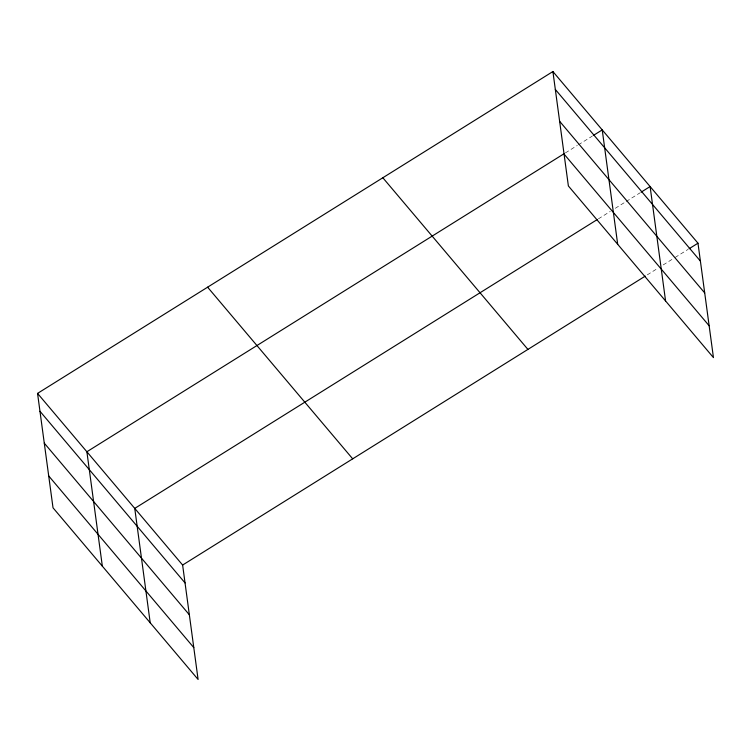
<?xml version="1.0" encoding="UTF-8"?>
<svg xmlns="http://www.w3.org/2000/svg" width="751" height="751" viewBox="0 0 751 751"><rect width="100%" height="100%" fill="white"/><g stroke="black" fill="none" stroke-linecap="round" stroke-linejoin="round"><path stroke-width="0.56" stroke-dasharray="3.75 2.82" d="M565.428 152.885L577.369 145.431M578.364 144.812L592.286 136.119M598.387 218.851L610.319 211.397M615.294 208.29L625.245 202.075M626.231 201.456L640.162 192.763M647.259 274.866L658.195 268.041M663.171 264.934L674.107 258.1M675.102 257.48L688.038 249.407"/><path stroke-width="1.13" d="M37.55 393.393L182.624 565.043L198.095 679.458L53.021 507.807L37.55 393.393L552.905 71.542L697.979 243.193L713.45 357.607L568.376 185.957L552.905 71.542M564.433 153.504L86.881 451.755L102.343 566.17M593.281 135.49L602.227 129.904L617.697 244.319M597.392 219.47L134.748 508.399L150.219 622.814M641.157 192.143L650.103 186.548L665.574 300.963M182.624 565.043L645.269 276.115M689.033 248.788L697.979 243.193M555.318 89.435L700.401 261.085M559.626 121.286L704.71 292.937M564.067 154.105L709.141 325.756M382.832 177.752L527.915 349.403M207.614 287.182L352.698 458.833M39.972 411.276L185.046 582.926M44.271 443.137L189.355 614.787M48.712 475.956L193.796 647.606"/></g></svg>
